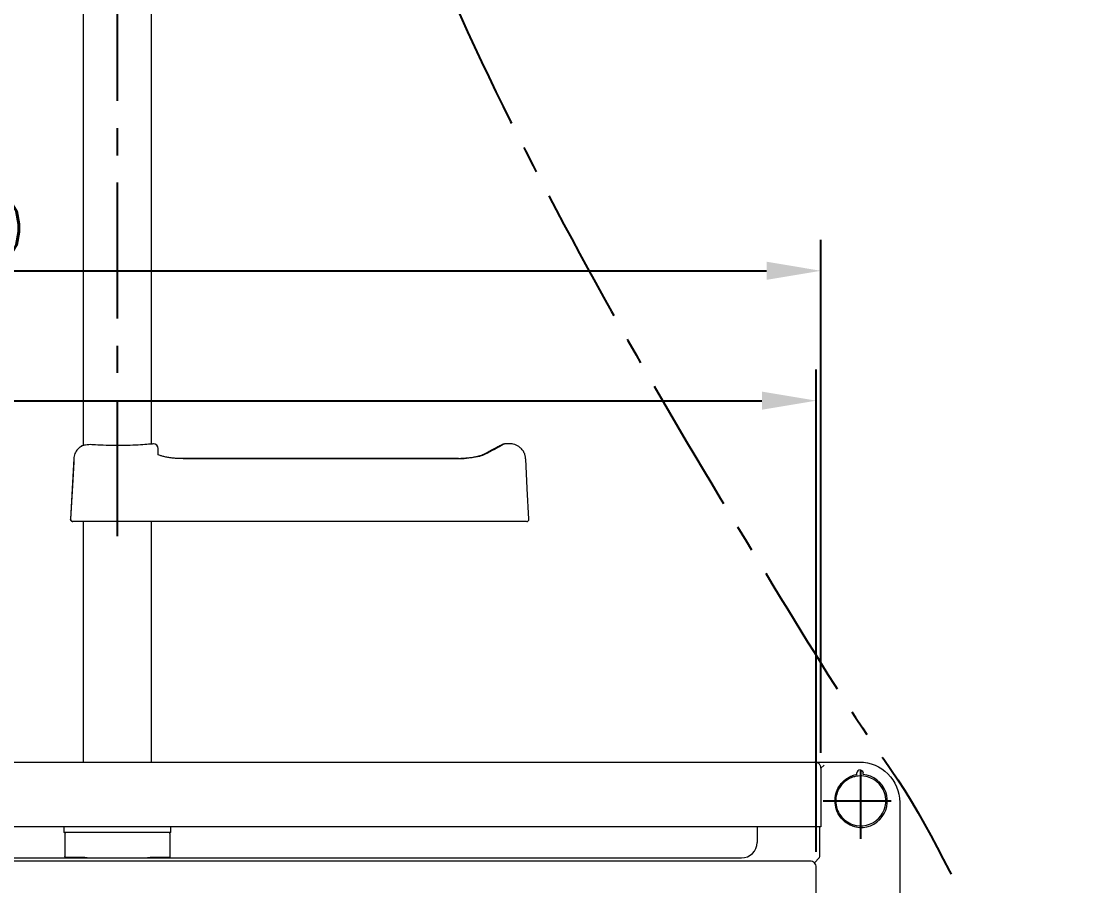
# Model space of a CAD drawing. Extents: x -6207 to -5787, y -4608 to -3937.
# Drawn here: x -6090.1 to -6021, y -4346.9 to -4291.4 of the extents above; entities that cross this region are included whole.
import ezdxf

# ---------------------------------------------------------------- set-up
doc = ezdxf.new("R2010")
doc.units = 0
doc.header["$LTSCALE"] = 7
doc.linetypes.add('CENTER', pattern=[2, 1.25, -0.25, 0.25, -0.25])
doc.layers.get('0').update_dxf_attribs({"color": 2, "linetype": 'CONTINUOUS'})
doc.layers.get('Defpoints').update_dxf_attribs({"linetype": 'CONTINUOUS'})
for name, color, linetype in [('CL', 1, 'CENTER'), ('D', 2, 'CONTINUOUS'), ('DWG', 7, 'CONTINUOUS')]:
    doc.layers.add(name, color=color, linetype=linetype)
doc.styles.add('DD', font='romans', dxfattribs={"bigfont": 'GHS.shx'})
doc.dimstyles.new('DWJ', dxfattribs={"dimscale": 0, "dimtxt": 3.5, "dimasz": 3.5, "dimexe": 2, "dimexo": 1, "dimgap": 1, "dimtad": 1, "dimdec": 4, "dimdsep": 46, "dimtxsty": 'DD', "dimcen": 3, "dimclrd": 2, "dimclre": 2, "dimclrt": 2, "dimadec": 3, "dimazin": 2, "dimtfac": 1, "dimtdec": 4, "dimtmove": 0, "dimatfit": 3, "dimfxl": 1, "dimtvp": 1, "dimtolj": 1, "dimtzin": 0, "dimlwd": -1, "dimlwe": -1, "dimarcsym": 0})

# ---------------------------------------------------------------- blocks, each defined once
blk = doc.blocks.new('*D0')
at = {"layer": 'Defpoints', "color": 0, "transparency": 16777216}
for p in [(-6038.696, -4307.388), (-6128.573, -4339.385), (-6038.696, -4339.385)]:
    blk.add_point(p, dxfattribs=at)
at = {"layer": 'DWG', "color": 2, "transparency": 16777216}
for p, q in [((-6128.573, -4338.385), (-6128.573, -4305.388)), ((-6038.696, -4338.385), (-6038.696, -4305.388)), ((-6125.073, -4307.388), (-6042.196, -4307.388))]:
    blk.add_line(p, q, dxfattribs=at)
for points in [[(-6125.073, -4306.804), (-6125.073, -4307.971), (-6128.573, -4307.388)], [(-6042.196, -4306.804), (-6042.196, -4307.971), (-6038.696, -4307.388)]]:
    blk.add_solid(points, dxfattribs=at)
at = {"layer": 'DWG', "color": 2, "transparency": 16777216, "insert": (-6094.319, -4304.638), "char_height": 3.5, "width": 2.22445, "attachment_point": 5, "style": 'DD'}
blk.add_mtext('\\A1;450', dxfattribs=at)

msp = doc.modelspace()

# ---------------------------------------------------------------- linework, layer by layer
at = {"color": 1, "linetype": 'CENTER'}
msp.add_line((-6083.93456, -4324.46112), (-6083.93873, -4072.05082), dxfattribs=at)
at = {"color": 7, "linetype": 'Continuous', "lineweight": 15}
for p, q in [((-6086.13456, -4229.75752), (-6086.13456, -4318.63045)), ((-6081.73456, -4318.53256), (-6081.73456, -4229.75704)), ((-6081.31003, -4319.21741), (-6081.32489, -4318.79794)), ((-6058.69403, -4318.52106), (-6059.05478, -4318.52106)), ((-6086.73874, -4319.47166), (-6086.73878, -4319.47165)), ((-6062.03013, -4319.47169), (-6079.70904, -4319.47169)), ((-6062.03013, -4319.48323), (-6079.70904, -4319.48323)), ((-6062.03005, -4319.47169), (-6062.03013, -4319.47169)), ((-6086.94356, -4323.38106), (-6086.94337, -4323.37374)), ((-6086.94332, -4323.37374), (-6086.94351, -4323.38106)), ((-6086.94336, -4323.37373), (-6086.94332, -4323.37374)), ((-6086.13456, -4323.52106), (-6086.13456, -4338.98475)), ((-6061.74015, -4323.52106), (-6082.68898, -4323.52106)), ((-6081.73456, -4338.98475), (-6081.73456, -4323.52106)), ((-6131.03481, -4338.98475), (-6083.93456, -4338.98475)), ((-6083.93456, -4338.98475), (-6036.23312, -4338.98475)), ((-6038.49698, -4339.18287), (-6038.696, -4339.38472)), ((-6038.696, -4339.38472), (-6038.696, -4343.14672)), ((-6036.38317, -4339.79432), (-6036.38317, -4339.68611)), ((-6035.98309, -4339.79424), (-6035.98314, -4339.68603)), ((-6033.63456, -4341.58449), (-6033.63456, -4364.385)), ((-6042.99839, -4343.14672), (-6124.27073, -4343.14672)), ((-6087.37104, -4343.18265), (-6087.37402, -4343.52438)), ((-6080.4951, -4343.52438), (-6087.37402, -4343.52438)), ((-6087.36545, -4343.14672), (-6087.36556, -4343.1542)), ((-6087.31456, -4343.58438), (-6087.31456, -4345.06438)), ((-6080.55456, -4345.06438), (-6080.55456, -4343.58438)), ((-6080.4951, -4343.52438), (-6080.49808, -4343.18265)), ((-6038.99878, -4343.14672), (-6042.99839, -4343.14672)), ((-6042.80779, -4343.15141), (-6042.80779, -4344.15159)), ((-6038.79693, -4343.14672), (-6038.99878, -4343.14672)), ((-6038.797, -4343.14672), (-6038.797, -4344.16617)), ((-6038.79693, -4343.14672), (-6038.797, -4343.14672)), ((-6038.696, -4343.14672), (-6038.79693, -4343.14672)), ((-6039.39851, -4345.35327), (-6127.87015, -4345.35327)), ((-6123.4612, -4345.1468), (-6043.80769, -4345.15149)), ((-6086.03456, -4345.12438), (-6087.25456, -4345.12438)), ((-6080.61456, -4345.12438), (-6081.83456, -4345.12438)), ((-6038.80276, -4345.15748), (-6039.11573, -4345.47044)), ((-6038.99878, -4366.22095), (-6038.99878, -4345.74854)), ((-6038.80251, -4345.14032), (-6038.80268, -4345.15247))]:
    msp.add_line(p, q, dxfattribs=at)
at = {"color": 8, "linetype": 'Continuous', "lineweight": 15}
for p, q in [((-6079.70904, -4319.48323), (-6079.70904, -4319.47169)), ((-6062.03013, -4319.48323), (-6062.03013, -4319.47169)), ((-6080.94923, -4343.14672), (-6080.94991, -4343.1542))]:
    msp.add_line(p, q, dxfattribs=at)
at = {"color": 7, "linetype": 'Continuous', "lineweight": 15, "flags": 128}
for points in [[(-6086.26297, -4318.67459), (-6086.23972, -4318.66405), (-6086.2241, -4318.66077)], [(-6086.73883, -4319.47166), (-6086.77872, -4320.23244), (-6086.94341, -4323.37373)], [(-6086.73878, -4319.47165), (-6086.77867, -4320.23244), (-6086.94336, -4323.37373)], [(-6086.73874, -4319.47166), (-6086.74921, -4319.67138), (-6086.7911, -4320.47028), (-6086.94332, -4323.37374)], [(-6057.48031, -4323.37246), (-6057.58388, -4321.39624), (-6057.68462, -4319.47401)]]:
    msp.add_lwpolyline(points, dxfattribs=at)
at = {"color": 7, "linetype": 'Continuous', "lineweight": 15}
for centre, radius, start, end in [((-6081.62427, -4318.82106), 0.3, 0.0120266, 87.8482628), ((-6059.04485, -4318.82106), 0.3, 91.8331629, 118.7624376), ((-6057.62005, -4323.38106), 0.14, 270, 4.66385), ((-6036.13434, -4341.49064), 1.70313, 250.7374239, 84.905173), ((-6036.13456, -4341.48475), 1.70861, 98.366578, 109.1903631), ((-6036.13433, -4341.48943), 1.60427, 250.7468316, 82.8976834), ((-6036.13456, -4341.48475), 1.60862, 100.7991389, 109.1903631), ((-6036.16457, -4341.39961), 1.51943, 81.3470848, 100.2889862), ((-6043.80792, -4344.15136), 1.00013, 270.0131499, 359.9869782)]:
    msp.add_arc(centre, radius, start, end, dxfattribs=at)
at = {"color": 8, "linetype": 'Continuous', "lineweight": 15}
msp.add_arc((-6060.32062, -4319.43284), 0.24292, 83.7148601, 118.0749349, dxfattribs=at)
at = {"color": 7, "linetype": 'Continuous', "lineweight": 15}
for centre, major_axis, ratio, start_param, end_param in [((-6036.18315, -4339.68615), (0.14145, -0.14145), 0.99980508, 2.35629196, 3.92689335), ((-6083.93456, -4345.12438), (2.1, 0), 0.01396354, 3.14159265, 4.71238898), ((-6083.93456, -4345.12438), (2.1, 0), 0.01396354, 4.71238898, 6.28318531)]:
    msp.add_ellipse(centre, major_axis=major_axis, ratio=ratio, start_param=start_param, end_param=end_param, dxfattribs=at)
at = {"color": 7, "linetype": 'Continuous', "lineweight": 15, "extrusion": (0, 0, -1)}
for centre, major_axis, start_param, end_param in [((-6036.23482, -4341.585), (1.83884, 1.83884), 5.49788462, 7.068486), ((-6036.18315, -4339.68615), (-0.14139, -0.1415), 2.35629196, 3.92689335)]:
    msp.add_ellipse(centre, major_axis=major_axis, ratio=0.99980508, start_param=start_param, end_param=end_param, dxfattribs=at)
at = {"color": 1, "linetype": 'CENTER'}
msp.add_open_spline([(-6074.08456, -4235.76133), (-6074.13252, -4241.28632), (-6074.13007, -4241.80707), (-6074.11186, -4242.84893), (-6074.09791, -4243.37265), (-6074.06171, -4244.41656), (-6074.03907, -4244.93872), (-6073.95819, -4246.50442), (-6073.88677, -4247.54762), (-6073.62212, -4250.67387), (-6073.37845, -4252.75342), (-6072.46193, -4258.96779), (-6071.60401, -4263.07776), (-6069.10417, -4272.6006), (-6067.29064, -4277.96928), (-6063.10325, -4288.496), (-6060.7308, -4293.65475), (-6055.62229, -4303.80167), (-6052.88649, -4308.79022), (-6047.20736, -4318.66106), (-6044.26249, -4323.54295), (-6038.98772, -4332.19246), (-6036.66808, -4335.96316), (-6031.741, -4342.968), (-6029.84265, -4347.39415), (-6026.41861, -4353.67536), (-6025.17216, -4356.07453), (-6022.90537, -4360.84675), (-6021.87434, -4363.21513), (-6020.98042, -4365.65181)], degree=3, knots=[0, 0, 0, 0, 0.007757838, 0.007757838, 0.015515677, 0.015515677, 0.023273515, 0.023273515, 0.038789192, 0.038789192, 0.069820546, 0.069820546, 0.131883253, 0.131883253, 0.215448344, 0.215448344, 0.299013435, 0.299013435, 0.382578526, 0.382578526, 0.466143616, 0.466143616, 0.530865572, 0.530865572, 0.595587527, 0.595587527, 0.63474961, 0.63474961, 0.671896429, 0.671896429, 0.671896429, 0.671896429], dxfattribs=at)
at = {"color": 7, "linetype": 'Continuous', "lineweight": 15}
for points, knots in [([(-6086.37018, -4318.74764), (-6086.45025, -4318.82698), (-6086.6104, -4318.98565), (-6086.71609, -4319.25296), (-6086.73318, -4319.41794), (-6086.73874, -4319.47166)], [0, 0, 0, 0, 0.40278338, 0.80556631, 1, 1, 1, 1]), ([(-6086.26298, -4318.67463), (-6086.26633, -4318.67632), (-6086.27313, -4318.67976), (-6086.29437, -4318.69259), (-6086.32164, -4318.71071), (-6086.34809, -4318.72999), (-6086.36464, -4318.74322), (-6086.37018, -4318.74764)], [0, 0, 0, 0, 0.19333901, 0.3919785, 0.61099087, 0.8698705, 1, 1, 1, 1]), ([(-6085.66419, -4318.57001), (-6085.81206, -4318.57801), (-6086.08715, -4318.59288), (-6086.20738, -4318.64878), (-6086.26298, -4318.67463)], [0, 0, 0, 0, 0.53755999, 1, 1, 1, 1]), ([(-6081.62427, -4318.52274), (-6081.64626, -4318.52478), (-6081.71316, -4318.53098), (-6082.0112, -4318.55716), (-6082.574, -4318.59586), (-6083.29468, -4318.62616), (-6084.08743, -4318.63422), (-6084.85972, -4318.61672), (-6085.37693, -4318.58952), (-6085.61042, -4318.57366), (-6085.66419, -4318.57001)], [0, 0, 0, 0, 0.07204871, 0.21912678, 0.36659236, 0.51434409, 0.66174921, 0.80872237, 0.95595078, 1, 1, 1, 1]), ([(-6081.61309, -4318.5213), (-6081.61314, -4318.52131), (-6081.61363, -4318.52134), (-6081.61421, -4318.52138), (-6081.61525, -4318.52147), (-6081.61638, -4318.52158), (-6081.61609, -4318.52156), (-6081.62647, -4318.52251), (-6081.62877, -4318.52272)], [0, 0, 0, 0, 0.00179367, 0.0156607, 0.04540278, 0.14450172, 0.81079274, 1, 1, 1, 1]), ([(-6081.6166, -4318.5216), (-6081.61659, -4318.5216), (-6081.61647, -4318.52159), (-6081.62199, -4318.52211), (-6081.62683, -4318.52256)], [0, 0, 0, 0, 0.12160157, 1, 1, 1, 1]), ([(-6081.62427, -4318.52274), (-6081.624, -4318.52271), (-6081.61854, -4318.52191), (-6081.61489, -4318.52139), (-6081.61204, -4318.52128), (-6081.61286, -4318.52128), (-6081.61286, -4318.52128)], [0, 0, 0, 0, 0.035453289, 0.725119463, 0.999916493, 1, 1, 1, 1]), ([(-6059.19182, -4318.55953), (-6059.19314, -4318.56027), (-6059.19698, -4318.56243), (-6059.24553, -4318.58947), (-6059.35527, -4318.64973), (-6059.521, -4318.73954), (-6059.741, -4318.8571), (-6060.01909, -4319.00379), (-6060.25418, -4319.12541), (-6060.40686, -4319.20438), (-6060.43375, -4319.21829)], [0, 0, 0, 0, 0.0759177, 0.22172287, 0.36806664, 0.51633411, 0.66603824, 0.81669112, 0.9677237, 1, 1, 1, 1]), ([(-6057.68778, -4319.47353), (-6057.69355, -4319.40723), (-6057.70619, -4319.26194), (-6057.79377, -4319.04441), (-6057.93288, -4318.84506), (-6058.10907, -4318.69304), (-6058.29262, -4318.59316), (-6058.47317, -4318.53931), (-6058.60731, -4318.51867), (-6058.67907, -4318.52269), (-6058.69419, -4318.52354)], [0, 0, 0, 0, 0.12992033, 0.28468052, 0.45296781, 0.60213952, 0.73670589, 0.85923142, 0.97034078, 1, 1, 1, 1]), ([(-6080.1918, -4319.45295), (-6080.29078, -4319.44399), (-6080.49334, -4319.42566), (-6080.76739, -4319.3809), (-6081.0073, -4319.32724), (-6081.19478, -4319.2688), (-6081.27846, -4319.23375), (-6081.31003, -4319.21741)], [0, 0, 0, 0, 0.160148328, 0.327756947, 0.495688913, 0.662658644, 0.814603281, 0.814603281, 0.814603281, 0.814603281]), ([(-6079.70905, -4319.46958), (-6079.75823, -4319.46996), (-6079.91609, -4319.47117), (-6080.08142, -4319.46424), (-6080.18718, -4319.45342), (-6080.1918, -4319.45295)], [0, 0, 0, 0, 0.30204118, 0.96950883, 1, 1, 1, 1]), ([(-6060.29403, -4319.19139), (-6060.40357, -4319.23746), (-6060.62226, -4319.32945), (-6061.16621, -4319.43514), (-6061.66308, -4319.47939), (-6061.95462, -4319.48244), (-6062.03013, -4319.48323)], [0, 0, 0, 0, 0.30150207, 0.60194972, 0.89690285, 1, 1, 1, 1]), ([(-6061.52776, -4319.44963), (-6061.57833, -4319.45404), (-6061.7333, -4319.46753), (-6061.90652, -4319.47411), (-6062.02321, -4319.47136), (-6062.03004, -4319.47119)], [0, 0, 0, 0, 0.31318042, 0.95977873, 1, 1, 1, 1]), ([(-6060.43582, -4319.21739), (-6060.45197, -4319.22571), (-6060.4959, -4319.24835), (-6060.6276, -4319.2957), (-6060.82299, -4319.34923), (-6061.07438, -4319.39867), (-6061.31398, -4319.43385), (-6061.47364, -4319.44564), (-6061.52776, -4319.44963)], [0, 0, 0, 0, 0.10435288, 0.2840019, 0.4798458, 0.68543793, 0.89338074, 1, 1, 1, 1]), ([(-6086.80243, -4323.52106), (-6086.80278, -4323.52106), (-6086.81905, -4323.52099), (-6086.85389, -4323.51487), (-6086.89725, -4323.48888), (-6086.92548, -4323.45314), (-6086.94079, -4323.41714), (-6086.94262, -4323.39333), (-6086.94356, -4323.38106)], [0, 0, 0, 0, 0.00483959, 0.22565544, 0.48076017, 0.6816044, 0.83600883, 1, 1, 1, 1]), ([(-6086.94351, -4323.38106), (-6086.94257, -4323.39333), (-6086.94074, -4323.41714), (-6086.92544, -4323.45314), (-6086.8972, -4323.48888), (-6086.85384, -4323.51488), (-6086.819, -4323.52099), (-6086.80273, -4323.52106), (-6086.80238, -4323.52106)], [0, 0, 0, 0, 0.16397673, 0.31837828, 0.51921808, 0.77432943, 0.99515963, 1, 1, 1, 1]), ([(-6085.23715, -4323.52106), (-6085.39496, -4323.52106), (-6085.71059, -4323.52106), (-6086.09224, -4323.52106), (-6086.39947, -4323.52106), (-6086.68901, -4323.52106), (-6086.75834, -4323.52106), (-6086.80238, -4323.52106)], [0, 0, 0, 0, 0.17158426, 0.34316808, 0.51878324, 0.69439796, 1, 1, 1, 1]), ([(-6082.68898, -4323.52106), (-6082.84954, -4323.52106), (-6083.17068, -4323.52106), (-6083.63902, -4323.52106), (-6084.07978, -4323.52106), (-6084.48203, -4323.52106), (-6084.83129, -4323.52106), (-6085.07918, -4323.52106), (-6085.1963, -4323.52106), (-6085.23715, -4323.52106)], [0, 0, 0, 0, 0.15304015, 0.30607936, 0.45912429, 0.61216908, 0.76512967, 0.91809101, 1, 1, 1, 1]), ([(-6059.19197, -4323.52106), (-6059.27163, -4323.52106), (-6059.43094, -4323.52106), (-6059.75386, -4323.52106), (-6060.12908, -4323.52106), (-6060.55047, -4323.52106), (-6061.00581, -4323.52106), (-6061.40806, -4323.52106), (-6061.65428, -4323.52106), (-6061.74015, -4323.52106)], [0, 0, 0, 0, 0.15304073, 0.30608026, 0.45912594, 0.61217113, 0.76513196, 0.91809376, 1, 1, 1, 1]), ([(-6057.62412, -4323.52106), (-6057.63118, -4323.52106), (-6057.64594, -4323.52106), (-6057.79404, -4323.52106), (-6058.02257, -4323.52106), (-6058.32655, -4323.52106), (-6058.70775, -4323.52106), (-6059.03056, -4323.52106), (-6059.19197, -4323.52106)], [0, 0, 0, 0, 0.16767384, 0.35044781, 0.51094631, 0.67144549, 0.8357221, 1, 1, 1, 1]), ([(-6038.696, -4339.38472), (-6038.70135, -4339.33441), (-6038.70959, -4339.25702), (-6038.75947, -4339.16392), (-6038.81109, -4339.09985), (-6038.87515, -4339.04822), (-6038.96825, -4338.99834), (-6039.04564, -4338.9901), (-6039.09594, -4338.98475)], [0, 0, 0, 0, 0.239457209, 0.368358727, 0.49999313, 0.631631357, 0.760536813, 1, 1, 1, 1]), ([(-6036.69619, -4343.09841), (-6036.6962, -4343.09841), (-6036.85438, -4343.03909), (-6037.15009, -4342.87508), (-6037.50532, -4342.49919), (-6037.73377, -4342.03685), (-6037.81644, -4341.51317), (-6037.75391, -4341.01662), (-6037.55523, -4340.54876), (-6037.23193, -4340.16015), (-6036.90609, -4339.953), (-6036.72483, -4339.88182), (-6036.6962, -4339.87108), (-6036.69619, -4339.87108)], [0, 0, 0, 0, 0.00000303, 0.12070087, 0.23714877, 0.37524157, 0.49322446, 0.61146122, 0.72749545, 0.86090303, 0.97815155, 0.99999697, 1, 1, 1, 1]), ([(-6036.66333, -4339.96551), (-6036.69152, -4339.97588), (-6036.87018, -4340.04159), (-6037.19066, -4340.2362), (-6037.51093, -4340.60057), (-6037.70851, -4341.04134), (-6037.77127, -4341.51162), (-6037.68841, -4342.0084), (-6037.46071, -4342.44074), (-6037.11178, -4342.80096), (-6036.81509, -4342.93528), (-6036.66333, -4343.00398)], [0, 0, 0, 0, 0.02232936, 0.14147618, 0.27555172, 0.39063229, 0.50663956, 0.62249252, 0.75981025, 0.87714093, 1, 1, 1, 1]), ([(-6087.36556, -4343.1542), (-6087.36863, -4343.16405), (-6087.37283, -4343.17753), (-6087.36925, -4343.18158), (-6087.36828, -4343.18268)], [0, 0, 0, 0, 0.73028706, 1, 1, 1, 1]), ([(-6087.25456, -4343.52438), (-6087.26131, -4343.52504), (-6087.2748, -4343.52637), (-6087.29276, -4343.53672), (-6087.30642, -4343.55194), (-6087.31262, -4343.56716), (-6087.3144, -4343.57819), (-6087.31451, -4343.58262), (-6087.31456, -4343.58438)], [0, 0, 0, 0, 0.21463979, 0.42928443, 0.64392888, 0.85858187, 0.94356821, 1, 1, 1, 1]), ([(-6080.55456, -4343.58438), (-6080.55461, -4343.58262), (-6080.55472, -4343.57819), (-6080.5565, -4343.56716), (-6080.5627, -4343.55194), (-6080.57637, -4343.53672), (-6080.59432, -4343.52637), (-6080.60781, -4343.52504), (-6080.61456, -4343.52438)], [0, 0, 0, 0, 0.05643177, 0.14141894, 0.3560725, 0.57071488, 0.78536356, 1, 1, 1, 1]), ([(-6080.50044, -4343.18176), (-6080.49976, -4343.17583), (-6080.49795, -4343.16002), (-6080.50066, -4343.15184), (-6080.50235, -4343.14672)], [0, 0, 0, 0, 0.37457556, 1, 1, 1, 1]), ([(-6038.797, -4344.16617), (-6038.79726, -4344.34774), (-6038.79777, -4344.71088), (-6038.80093, -4344.99718), (-6038.80251, -4345.14032)], [0, 0, 0, 0, 0.49998953, 1, 1, 1, 1]), ([(-6087.25456, -4345.12438), (-6087.26131, -4345.12372), (-6087.2748, -4345.12239), (-6087.29276, -4345.11205), (-6087.30642, -4345.09683), (-6087.31262, -4345.0816), (-6087.3144, -4345.07057), (-6087.31451, -4345.06615), (-6087.31456, -4345.06438)], [0, 0, 0, 0, 0.21464047, 0.42927543, 0.64392382, 0.85856749, 0.94356873, 1, 1, 1, 1]), ([(-6080.55456, -4345.06438), (-6080.55461, -4345.06615), (-6080.55472, -4345.07057), (-6080.5565, -4345.0816), (-6080.5627, -4345.09683), (-6080.57636, -4345.11205), (-6080.59432, -4345.12239), (-6080.60781, -4345.12372), (-6080.61456, -4345.12438)], [0, 0, 0, 0, 0.05643125, 0.14143332, 0.35607756, 0.57072387, 0.78536287, 1, 1, 1, 1]), ([(-6038.99855, -4345.75323), (-6039.00457, -4345.70082), (-6039.01662, -4345.59602), (-6039.10911, -4345.46382), (-6039.2413, -4345.37133), (-6039.34611, -4345.35929), (-6039.39851, -4345.35327)], [0, 0, 0, 0, 0.250000621, 0.499998393, 0.749999146, 1, 1, 1, 1])]:
    msp.add_open_spline(points, degree=3, knots=knots, dxfattribs=at)
at = {"color": 8, "linetype": 'Continuous', "lineweight": 15}
msp.add_open_spline([(-6059.05478, -4318.52658), (-6059.05253, -4318.52533), (-6059.04504, -4318.52115), (-6059.12062, -4318.56319), (-6059.30947, -4318.66706), (-6059.66443, -4318.86141), (-6060.08297, -4319.08077), (-6060.29403, -4319.19139)], degree=3, knots=[0, 0, 0, 0, 0.078174185, 0.260173278, 0.442177742, 0.71871236, 1, 1, 1, 1], dxfattribs=at)
at = {"color": 7, "linetype": 'Continuous', "lineweight": 15}
msp.add_open_spline([(-6038.80268, -4345.15247), (-6038.80271, -4345.15414), (-6038.80274, -4345.15581), (-6038.80276, -4345.15748)], degree=3, dxfattribs=at)
at = {"layer": 'CL', "ltscale": 0.5}
for p, q in [((-6036.13434, -4343.92064), (-6036.13434, -4339.06064)), ((-6038.56434, -4341.49064), (-6033.70434, -4341.49064))]:
    msp.add_line(p, q, dxfattribs=at)
at = {"layer": 'D'}
for p, q in [((-6038.99855, -4344.75323), (-6038.99855, -4313.74119)), ((-6124.77011, -4315.74119), (-6042.49855, -4315.74119))]:
    msp.add_line(p, q, dxfattribs=at)
msp.add_solid([(-6042.49855, -4315.15786), (-6042.49855, -4316.32452), (-6038.99855, -4315.74119)], dxfattribs=at)

# ---------------------------------------------------------------- dimensions: what is measured, and where the dimension line sits
at = {"layer": 'DWG'}
dim = msp.add_linear_dim(base=(-6038.696, -4307.38755), p1=(-6128.57312, -4339.38478), p2=(-6038.696, -4339.38478), text='450', dimstyle='DWJ', override={"dimscale": 1}, dxfattribs=at)
dim.commit()
dim.dimension.update_dxf_attribs({"geometry": '*D0', "text_midpoint": (-6094.31852, -4307.38755), "dimtype": 128})

doc.saveas('drawing.dxf')
